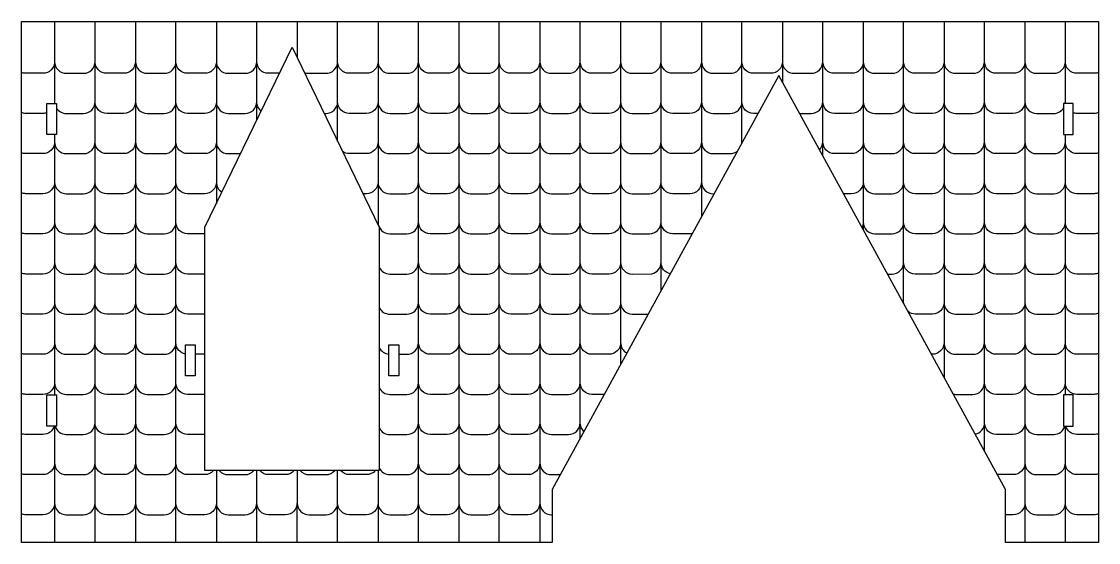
# Model space of a CAD drawing. Extents: x -2506 to 1573, y -1771 to 884.
# Drawn here: x -2489 to -1154, y -456 to 189 of the extents above; entities that cross this region are included whole.
import ezdxf

# ---------------------------------------------------------------- set-up
doc = ezdxf.new("R2010")
doc.units = 0
doc.header["$MEASUREMENT"] = 0
doc.layers.add('LAYER1', color=7, linetype='CONTINUOUS')

msp = doc.modelspace()

# ---------------------------------------------------------------- linework, layer by layer
at = {"layer": 'LAYER1'}
for points in [[(-1831.1, -390.6), (-1831.1, -456.3), (-2489.1, -456.3), (-2489.1, 188.9), (-1153.8, 188.9), (-1153.8, -456.3), (-1269.1, -456.3), (-1269.1, -390.6), (-1550.1, 122)], [(-2045.6, -65.9), (-2045.6, -367.4), (-2261.7, -367.4), (-2261.7, -65.9), (-2153.6, 157)], [(-2457.9, 87.6), (-2445.9, 87.6), (-2445.9, 49.2), (-2457.9, 49.2)], [(-1197.1, 49.2), (-1185.1, 49.2), (-1185.1, 87.6), (-1197.1, 87.6)], [(-2285.7, -211.5), (-2273.7, -211.5), (-2273.7, -249.9), (-2285.7, -249.9)], [(-2033.6, -211.5), (-2021.5, -211.5), (-2021.5, -249.9), (-2033.6, -249.9)], [(-2457.9, -273.6), (-2445.9, -273.6), (-2445.9, -312.1), (-2457.9, -312.1)], [(-1197.1, -312.1), (-1185.1, -312.1), (-1185.1, -273.6), (-1197.1, -273.6)]]:
    msp.add_lwpolyline(points, close=True, dxfattribs=at)
for points in [[(-2448.1, 188.9), (-2448.1, 139.2, -0.414214), (-2462.5, 124.8), (-2483.8, 124.8, -0.094829), (-2489.1, 125.8, -0.094829)], [(-2448.1, 188.9), (-2448.1, 139.2, 0.414214), (-2433.6, 124.8), (-2412.3, 124.8, 0.414214), (-2397.9, 139.2), (-2397.9, 188.9)], [(-2347.8, 188.9), (-2347.8, 139.2, -0.414214), (-2362.2, 124.8), (-2383.5, 124.8, -0.414214), (-2397.9, 139.2), (-2397.9, 188.9)], [(-2347.8, 188.9), (-2347.8, 139.2, 0.414214), (-2333.4, 124.8), (-2312.1, 124.8, 0.414214), (-2297.7, 139.2), (-2297.7, 188.9)], [(-2247.5, 188.9), (-2247.5, 139.2, -0.414214), (-2262, 124.8), (-2283.3, 124.8, -0.414214), (-2297.7, 139.2), (-2297.7, 188.9)], [(-2247.5, 188.9), (-2247.5, 139.2, 0.414214), (-2233.1, 124.8), (-2211.8, 124.8, 0.414214), (-2197.4, 139.2), (-2197.4, 188.9)], [(-2169.2, 124.8), (-2183, 124.8, -0.414214), (-2197.4, 139.2), (-2197.4, 188.9)], [(-2138.6, 126, 0.102165), (-2132.9, 124.8), (-2111.6, 124.8, 0.414214), (-2097.2, 139.2), (-2097.2, 188.9)], [(-2047, 188.9), (-2047, 139.2, -0.414214), (-2061.5, 124.8), (-2082.8, 124.8, -0.414214), (-2097.2, 139.2), (-2097.2, 188.9)], [(-2047, 188.9), (-2047, 139.2, 0.414214), (-2032.6, 124.8), (-2011.3, 124.8, 0.414214), (-1996.9, 139.2), (-1996.9, 188.9)], [(-1946.8, 188.9), (-1946.8, 139.2, -0.414214), (-1961.2, 124.8), (-1982.5, 124.8, -0.414214), (-1996.9, 139.2), (-1996.9, 188.9)], [(-1946.8, 188.9), (-1946.8, 139.2, 0.414214), (-1932.4, 124.8), (-1911.1, 124.8, 0.414214), (-1896.7, 139.2), (-1896.7, 188.9)], [(-1846.5, 188.9), (-1846.5, 139.2, -0.414214), (-1860.9, 124.8), (-1882.3, 124.8, -0.414214), (-1896.7, 139.2), (-1896.7, 188.9)], [(-1846.5, 188.9), (-1846.5, 139.2, 0.414214), (-1832.1, 124.8), (-1810.8, 124.8, 0.414214), (-1796.4, 139.2), (-1796.4, 188.9)], [(-1746.3, 188.9), (-1746.3, 139.2, -0.414214), (-1760.7, 124.8), (-1782, 124.8, -0.414214), (-1796.4, 139.2), (-1796.4, 188.9)], [(-1746.3, 188.9), (-1746.3, 139.2, 0.414214), (-1731.9, 124.8), (-1710.6, 124.8, 0.414214), (-1696.2, 139.2), (-1696.2, 188.9)], [(-1646, 188.9), (-1646, 139.2, -0.414214), (-1660.4, 124.8), (-1681.7, 124.8, -0.414214), (-1696.2, 139.2), (-1696.2, 188.9)], [(-1646, 188.9), (-1646, 139.2, 0.414214), (-1631.6, 124.8), (-1610.3, 124.8, 0.414214), (-1595.9, 139.2), (-1595.9, 188.9)], [(-1545.8, 188.9), (-1545.8, 139.2, -0.414214), (-1560.2, 124.8), (-1581.5, 124.8, -0.414214), (-1595.9, 139.2), (-1595.9, 188.9)], [(-1545.8, 188.9), (-1545.8, 139.2, 0.414214), (-1531.4, 124.8), (-1510.1, 124.8, 0.414214), (-1495.6, 139.2), (-1495.6, 188.9)], [(-1445.5, 188.9), (-1445.5, 139.2, -0.414214), (-1459.9, 124.8), (-1481.2, 124.8, -0.414214), (-1495.6, 139.2), (-1495.6, 188.9)], [(-1445.5, 188.9), (-1445.5, 139.2, 0.414214), (-1431.1, 124.8), (-1409.8, 124.8, 0.414214), (-1395.4, 139.2), (-1395.4, 188.9)], [(-1345.3, 188.9), (-1345.3, 139.2, -0.414214), (-1359.7, 124.8), (-1381, 124.8, -0.414214), (-1395.4, 139.2), (-1395.4, 188.9)], [(-1345.3, 188.9), (-1345.3, 139.2, 0.414214), (-1330.9, 124.8), (-1309.5, 124.8, 0.414214), (-1295.1, 139.2), (-1295.1, 188.9)], [(-1245, 188.9), (-1245, 139.2, -0.414214), (-1259.4, 124.8), (-1280.7, 124.8, -0.414214), (-1295.1, 139.2), (-1295.1, 188.9)], [(-1245, 188.9), (-1245, 139.2, 0.414214), (-1230.6, 124.8), (-1209.3, 124.8, 0.414214), (-1194.9, 139.2), (-1194.9, 188.9)], [(-1153.8, 125.8, -0.094829), (-1159.2, 124.8), (-1180.5, 124.8, -0.414214), (-1194.9, 139.2), (-1194.9, 188.9)], [(-2448.1, 139.2), (-2448.1, 89.5, -0.033199), (-2448.2, 87.6, -0.033199)], [(-2448.1, 139.2), (-2448.1, 89.5, 0.033199), (-2447.9, 87.6, 0.033199)], [(-2445.9, 81.9, 0.258622), (-2433.6, 75.1), (-2412.3, 75.1, 0.414214), (-2397.9, 89.5), (-2397.9, 139.2)], [(-2347.8, 139.2), (-2347.8, 89.5, -0.414214), (-2362.2, 75.1), (-2383.5, 75.1, -0.414214), (-2397.9, 89.5), (-2397.9, 139.2)], [(-2347.8, 139.2), (-2347.8, 89.5, 0.414214), (-2333.4, 75.1), (-2312.1, 75.1, 0.414214), (-2297.7, 89.5), (-2297.7, 139.2)], [(-2247.5, 139.2), (-2247.5, 89.5, -0.414214), (-2262, 75.1), (-2283.3, 75.1, -0.414214), (-2297.7, 89.5), (-2297.7, 139.2)], [(-2247.5, 139.2), (-2247.5, 89.5, 0.414214), (-2233.1, 75.1), (-2211.8, 75.1, 0.414214), (-2197.4, 89.5), (-2197.4, 139.2)], [(-2191.9, 78.1, -0.231147), (-2197.4, 89.5), (-2197.4, 139.2)], [(-2113.9, 75.1), (-2111.6, 75.1, 0.414214), (-2097.2, 89.5), (-2097.2, 139.2)], [(-2047, 139.2), (-2047, 89.5, -0.414214), (-2061.5, 75.1), (-2082.8, 75.1, -0.414214), (-2097.2, 89.5), (-2097.2, 139.2)], [(-2047, 139.2), (-2047, 89.5, 0.414214), (-2032.6, 75.1), (-2011.3, 75.1, 0.414214), (-1996.9, 89.5), (-1996.9, 139.2)], [(-1946.8, 139.2), (-1946.8, 89.5, -0.414214), (-1961.2, 75.1), (-1982.5, 75.1, -0.414214), (-1996.9, 89.5), (-1996.9, 139.2)], [(-1946.8, 139.2), (-1946.8, 89.5, 0.414214), (-1932.4, 75.1), (-1911.1, 75.1, 0.414214), (-1896.7, 89.5), (-1896.7, 139.2)], [(-1846.5, 139.2), (-1846.5, 89.5, -0.414214), (-1860.9, 75.1), (-1882.3, 75.1, -0.414214), (-1896.7, 89.5), (-1896.7, 139.2)], [(-1846.5, 139.2), (-1846.5, 89.5, 0.414214), (-1832.1, 75.1), (-1810.8, 75.1, 0.414214), (-1796.4, 89.5), (-1796.4, 139.2)], [(-1746.3, 139.2), (-1746.3, 89.5, -0.414214), (-1760.7, 75.1), (-1782, 75.1, -0.414214), (-1796.4, 89.5), (-1796.4, 139.2)], [(-1746.3, 139.2), (-1746.3, 89.5, 0.414214), (-1731.9, 75.1), (-1710.6, 75.1, 0.414214), (-1696.2, 89.5), (-1696.2, 139.2)], [(-1646, 139.2), (-1646, 89.5, -0.414214), (-1660.4, 75.1), (-1681.7, 75.1, -0.414214), (-1696.2, 89.5), (-1696.2, 139.2)], [(-1646, 139.2), (-1646, 89.5, 0.414214), (-1631.6, 75.1), (-1610.3, 75.1, 0.414214), (-1595.9, 89.5), (-1595.9, 139.2)], [(-1575.8, 75.1), (-1581.5, 75.1, -0.414214), (-1595.9, 89.5), (-1595.9, 139.2)], [(-1524.4, 75.1), (-1510.1, 75.1, 0.414214), (-1495.6, 89.5), (-1495.6, 139.2)], [(-1445.5, 139.2), (-1445.5, 89.5, -0.414214), (-1459.9, 75.1), (-1481.2, 75.1, -0.414214), (-1495.6, 89.5), (-1495.6, 139.2)], [(-1445.5, 139.2), (-1445.5, 89.5, 0.414214), (-1431.1, 75.1), (-1409.8, 75.1, 0.414214), (-1395.4, 89.5), (-1395.4, 139.2)], [(-1345.3, 139.2), (-1345.3, 89.5, -0.414214), (-1359.7, 75.1), (-1381, 75.1, -0.414214), (-1395.4, 89.5), (-1395.4, 139.2)], [(-1345.3, 139.2), (-1345.3, 89.5, 0.414214), (-1330.9, 75.1), (-1309.5, 75.1, 0.414214), (-1295.1, 89.5), (-1295.1, 139.2)], [(-1245, 139.2), (-1245, 89.5, -0.414214), (-1259.4, 75.1), (-1280.7, 75.1, -0.414214), (-1295.1, 89.5), (-1295.1, 139.2)], [(-1245, 139.2), (-1245, 89.5, 0.414214), (-1230.6, 75.1), (-1209.3, 75.1, 0.258622), (-1197.1, 81.9, 0.258622)], [(-1195, 87.6, 0.033199), (-1194.9, 89.5), (-1194.9, 139.2)], [(-1194.8, 87.6, -0.033199), (-1194.9, 89.5), (-1194.9, 139.2)], [(-2448.1, 49.2), (-2448.1, 39.8, 0.414214), (-2433.6, 25.4), (-2412.3, 25.4, 0.414214), (-2397.9, 39.8), (-2397.9, 89.5)], [(-2347.8, 89.5), (-2347.8, 39.8, -0.414214), (-2362.2, 25.4), (-2383.5, 25.4, -0.414214), (-2397.9, 39.8), (-2397.9, 89.5)], [(-2347.8, 89.5), (-2347.8, 39.8, 0.414214), (-2333.4, 25.4), (-2312.1, 25.4, 0.414214), (-2297.7, 39.8), (-2297.7, 89.5)], [(-2247.5, 89.5), (-2247.5, 39.8, -0.414214), (-2262, 25.4), (-2283.3, 25.4, -0.414214), (-2297.7, 39.8), (-2297.7, 89.5)], [(-2247.5, 89.5), (-2247.5, 39.8, 0.414214), (-2233.1, 25.4), (-2217.5, 25.4)], [(-2047, 89.5), (-2047, 39.8, -0.414214), (-2061.5, 25.4), (-2082.8, 25.4, -0.155658), (-2091.1, 28, -0.155658)], [(-2047, 89.5), (-2047, 39.8, 0.414214), (-2032.6, 25.4), (-2011.3, 25.4, 0.414214), (-1996.9, 39.8), (-1996.9, 89.5)], [(-1946.8, 89.5), (-1946.8, 39.8, -0.414214), (-1961.2, 25.4), (-1982.5, 25.4, -0.414214), (-1996.9, 39.8), (-1996.9, 89.5)], [(-1946.8, 89.5), (-1946.8, 39.8, 0.414214), (-1932.4, 25.4), (-1911.1, 25.4, 0.414214), (-1896.7, 39.8), (-1896.7, 89.5)], [(-1846.5, 89.5), (-1846.5, 39.8, -0.414214), (-1860.9, 25.4), (-1882.3, 25.4, -0.414214), (-1896.7, 39.8), (-1896.7, 89.5)], [(-1846.5, 89.5), (-1846.5, 39.8, 0.414214), (-1832.1, 25.4), (-1810.8, 25.4, 0.414214), (-1796.4, 39.8), (-1796.4, 89.5)], [(-1746.3, 89.5), (-1746.3, 39.8, -0.414214), (-1760.7, 25.4), (-1782, 25.4, -0.414214), (-1796.4, 39.8), (-1796.4, 89.5)], [(-1746.3, 89.5), (-1746.3, 39.8, 0.414214), (-1731.9, 25.4), (-1710.6, 25.4, 0.414214), (-1696.2, 39.8), (-1696.2, 89.5)], [(-1646, 89.5), (-1646, 39.8, -0.414214), (-1660.4, 25.4), (-1681.7, 25.4, -0.414214), (-1696.2, 39.8), (-1696.2, 89.5)], [(-1646, 89.5), (-1646, 39.8, 0.414214), (-1631.6, 25.4), (-1610.3, 25.4, 0.168086), (-1601.4, 28.5, 0.168086)], [(-1596, 38.4, 0.024562), (-1595.9, 39.8), (-1595.9, 89.5)], [(-1595.8, 38.6, -0.020773), (-1595.9, 39.8), (-1595.9, 89.5)], [(-1499.6, 29.9, 0.192515), (-1495.6, 39.8), (-1495.6, 89.5)], [(-1445.5, 89.5), (-1445.5, 39.8, -0.414214), (-1459.9, 25.4), (-1481.2, 25.4, -0.414214), (-1495.6, 39.8), (-1495.6, 89.5)], [(-1445.5, 89.5), (-1445.5, 39.8, 0.414214), (-1431.1, 25.4), (-1409.8, 25.4, 0.414214), (-1395.4, 39.8), (-1395.4, 89.5)], [(-1345.3, 89.5), (-1345.3, 39.8, -0.414214), (-1359.7, 25.4), (-1381, 25.4, -0.414214), (-1395.4, 39.8), (-1395.4, 89.5)], [(-1345.3, 89.5), (-1345.3, 39.8, 0.414214), (-1330.9, 25.4), (-1309.5, 25.4, 0.414214), (-1295.1, 39.8), (-1295.1, 89.5)], [(-1245, 89.5), (-1245, 39.8, -0.414214), (-1259.4, 25.4), (-1280.7, 25.4, -0.414214), (-1295.1, 39.8), (-1295.1, 89.5)], [(-1245, 89.5), (-1245, 39.8, 0.414214), (-1230.6, 25.4), (-1209.3, 25.4, 0.414214), (-1194.9, 39.8), (-1194.9, 49.2)], [(-2457.9, 75.8, -0.081244), (-2462.5, 75.1), (-2483.8, 75.1, -0.094829), (-2489.1, 76.1)], [(-1153.8, 76.1, -0.094829), (-1159.2, 75.1), (-1180.5, 75.1, -0.081244), (-1185.1, 75.8, -0.081244)], [(-2448.1, 49.2), (-2448.1, 39.8, -0.414214), (-2462.5, 25.4), (-2483.8, 25.4, -0.094829), (-2489.1, 26.4)], [(-1153.8, 26.4, -0.094829), (-1159.2, 25.4), (-1180.5, 25.4, -0.414214), (-1194.9, 39.8), (-1194.9, 49.2)], [(-2448.1, 39.8), (-2448.1, -9.9, -0.414214), (-2462.5, -24.3), (-2483.8, -24.3, -0.094829), (-2489.1, -23.3, -0.094829)], [(-2448.1, 39.8), (-2448.1, -9.9, 0.414214), (-2433.6, -24.3), (-2412.3, -24.3, 0.414214), (-2397.9, -9.9), (-2397.9, 39.8)], [(-2347.8, 39.8), (-2347.8, -9.9, -0.414214), (-2362.2, -24.3), (-2383.5, -24.3, -0.414214), (-2397.9, -9.9), (-2397.9, 39.8)], [(-2347.8, 39.8), (-2347.8, -9.9, 0.414214), (-2333.4, -24.3), (-2312.1, -24.3, 0.414214), (-2297.7, -9.9), (-2297.7, 39.8)], [(-2247.5, 39.8), (-2247.5, -9.9, -0.414214), (-2262, -24.3), (-2283.3, -24.3, -0.414214), (-2297.7, -9.9), (-2297.7, 39.8)], [(-2247.5, 39.8), (-2247.5, -9.9, 0.263305), (-2240.6, -22.3, 0.263305)], [(-2047, 39.8), (-2047, -9.9, -0.414214), (-2061.5, -24.3), (-2065.7, -24.3)], [(-2047, 39.8), (-2047, -9.9, 0.414214), (-2032.6, -24.3), (-2011.3, -24.3, 0.414214), (-1996.9, -9.9), (-1996.9, 39.8)], [(-1946.8, 39.8), (-1946.8, -9.9, -0.414214), (-1961.2, -24.3), (-1982.5, -24.3, -0.414214), (-1996.9, -9.9), (-1996.9, 39.8)], [(-1946.8, 39.8), (-1946.8, -9.9, 0.414214), (-1932.4, -24.3), (-1911.1, -24.3, 0.414214), (-1896.7, -9.9), (-1896.7, 39.8)], [(-1846.5, 39.8), (-1846.5, -9.9, -0.414214), (-1860.9, -24.3), (-1882.3, -24.3, -0.414214), (-1896.7, -9.9), (-1896.7, 39.8)], [(-1846.5, 39.8), (-1846.5, -9.9, 0.414214), (-1832.1, -24.3), (-1810.8, -24.3, 0.414214), (-1796.4, -9.9), (-1796.4, 39.8)], [(-1746.3, 39.8), (-1746.3, -9.9, -0.414214), (-1760.7, -24.3), (-1782, -24.3, -0.414214), (-1796.4, -9.9), (-1796.4, 39.8)], [(-1746.3, 39.8), (-1746.3, -9.9, 0.414214), (-1731.9, -24.3), (-1710.6, -24.3, 0.414214), (-1696.2, -9.9), (-1696.2, 39.8)], [(-1646, 39.8), (-1646, -9.9, -0.414214), (-1660.4, -24.3), (-1681.7, -24.3, -0.414214), (-1696.2, -9.9), (-1696.2, 39.8)], [(-1646, 39.8), (-1646, -9.9, 0.414214), (-1631.6, -24.3), (-1630.3, -24.3)], [(-1445.5, 39.8), (-1445.5, -9.9, -0.414214), (-1459.9, -24.3), (-1469.9, -24.3)], [(-1445.5, 39.8), (-1445.5, -9.9, 0.414214), (-1431.1, -24.3), (-1409.8, -24.3, 0.414214), (-1395.4, -9.9), (-1395.4, 39.8)], [(-1345.3, 39.8), (-1345.3, -9.9, -0.414214), (-1359.7, -24.3), (-1381, -24.3, -0.414214), (-1395.4, -9.9), (-1395.4, 39.8)], [(-1345.3, 39.8), (-1345.3, -9.9, 0.414214), (-1330.9, -24.3), (-1309.5, -24.3, 0.414214), (-1295.1, -9.9), (-1295.1, 39.8)], [(-1245, 39.8), (-1245, -9.9, -0.414214), (-1259.4, -24.3), (-1280.7, -24.3, -0.414214), (-1295.1, -9.9), (-1295.1, 39.8)], [(-1245, 39.8), (-1245, -9.9, 0.414214), (-1230.6, -24.3), (-1209.3, -24.3, 0.414214), (-1194.9, -9.9), (-1194.9, 39.8)], [(-1153.8, -23.3, -0.094829), (-1159.2, -24.3), (-1180.5, -24.3, -0.414214), (-1194.9, -9.9), (-1194.9, 39.8)], [(-2448.1, -9.9), (-2448.1, -59.6, -0.414214), (-2462.5, -74), (-2483.8, -74, -0.094829), (-2489.1, -73, -0.094829)], [(-2448.1, -9.9), (-2448.1, -59.6, 0.414214), (-2433.6, -74), (-2412.3, -74, 0.414214), (-2397.9, -59.6), (-2397.9, -9.9)], [(-2347.8, -9.9), (-2347.8, -59.6, -0.414214), (-2362.2, -74), (-2383.5, -74, -0.414214), (-2397.9, -59.6), (-2397.9, -9.9)], [(-2347.8, -9.9), (-2347.8, -59.6, 0.414214), (-2333.4, -74), (-2312.1, -74, 0.414214), (-2297.7, -59.6), (-2297.7, -9.9)], [(-2261.7, -74, -0.004449), (-2262, -74), (-2283.3, -74, -0.414214), (-2297.7, -59.6), (-2297.7, -9.9)], [(-2047, -9.9), (-2047, -59.6, -0.046774), (-2047.3, -62.3, -0.046774)], [(-2047, -9.9), (-2047, -59.6, 0.414214), (-2032.6, -74), (-2011.3, -74, 0.414214), (-1996.9, -59.6), (-1996.9, -9.9)], [(-1946.8, -9.9), (-1946.8, -59.6, -0.414214), (-1961.2, -74), (-1982.5, -74, -0.414214), (-1996.9, -59.6), (-1996.9, -9.9)], [(-1946.8, -9.9), (-1946.8, -59.6, 0.414214), (-1932.4, -74), (-1911.1, -74, 0.414214), (-1896.7, -59.6), (-1896.7, -9.9)], [(-1846.5, -9.9), (-1846.5, -59.6, -0.414214), (-1860.9, -74), (-1882.3, -74, -0.414214), (-1896.7, -59.6), (-1896.7, -9.9)], [(-1846.5, -9.9), (-1846.5, -59.6, 0.414214), (-1832.1, -74), (-1810.8, -74, 0.414214), (-1796.4, -59.6), (-1796.4, -9.9)], [(-1746.3, -9.9), (-1746.3, -59.6, -0.414214), (-1760.7, -74), (-1782, -74, -0.414214), (-1796.4, -59.6), (-1796.4, -9.9)], [(-1746.3, -9.9), (-1746.3, -59.6, 0.414214), (-1731.9, -74), (-1710.6, -74, 0.004442), (-1710.3, -74, 0.004442)], [(-1710.6, -74, 0.414214), (-1696.2, -59.6), (-1696.2, -9.9)], [(-1657.4, -73.7, -0.052731), (-1660.4, -74), (-1681.7, -74, -0.414214), (-1696.2, -59.6), (-1696.2, -9.9)], [(-1445.5, -9.9), (-1445.5, -59.6, -0.11622), (-1447, -66.1, -0.11622)], [(-1445.5, -9.9), (-1445.5, -59.6, 0.414214), (-1431.1, -74), (-1409.8, -74)], [(-1409.8, -74, 0.414214), (-1395.4, -59.6), (-1395.4, -9.9)], [(-1345.3, -9.9), (-1345.3, -59.6, -0.414214), (-1359.7, -74), (-1381, -74, -0.414214), (-1395.4, -59.6), (-1395.4, -9.9)], [(-1345.3, -9.9), (-1345.3, -59.6, 0.414214), (-1330.9, -74), (-1309.5, -74, 0.414214), (-1295.1, -59.6), (-1295.1, -9.9)], [(-1245, -9.9), (-1245, -59.6, -0.414214), (-1259.4, -74), (-1280.7, -74, -0.414214), (-1295.1, -59.6), (-1295.1, -9.9)], [(-1245, -9.9), (-1245, -59.6, 0.414214), (-1230.6, -74), (-1209.3, -74, 0.414214), (-1194.9, -59.6), (-1194.9, -9.9)], [(-1153.8, -73, -0.094829), (-1159.2, -74), (-1180.5, -74, -0.414214), (-1194.9, -59.6), (-1194.9, -9.9)], [(-2448.1, -59.6), (-2448.1, -109.3, -0.414214), (-2462.5, -123.8), (-2483.8, -123.8, -0.094829), (-2489.1, -122.7, -0.094829)], [(-2448.1, -59.6), (-2448.1, -109.3, 0.414214), (-2433.6, -123.8), (-2412.3, -123.8, 0.414214), (-2397.9, -109.3), (-2397.9, -59.6)], [(-2347.8, -59.6), (-2347.8, -109.3, -0.414214), (-2362.2, -123.8), (-2383.5, -123.8, -0.414214), (-2397.9, -109.3), (-2397.9, -59.6)], [(-2347.8, -59.6), (-2347.8, -109.3, 0.414214), (-2333.4, -123.8), (-2312.1, -123.8, 0.414214), (-2297.7, -109.3), (-2297.7, -59.6)], [(-2261.7, -123.8, -0.004449), (-2262, -123.8), (-2283.3, -123.8, -0.414214), (-2297.7, -109.3), (-2297.7, -59.6)], [(-2045.6, -115.7, 0.285946), (-2032.6, -123.8), (-2011.3, -123.8, 0.414214), (-1996.9, -109.3), (-1996.9, -59.6)], [(-1946.8, -59.6), (-1946.8, -109.3, -0.414214), (-1961.2, -123.8), (-1982.5, -123.8, -0.414214), (-1996.9, -109.3), (-1996.9, -59.6)], [(-1946.8, -59.6), (-1946.8, -109.3, 0.414214), (-1932.4, -123.8), (-1911.1, -123.8, 0.414214), (-1896.7, -109.3), (-1896.7, -59.6)], [(-1846.5, -59.6), (-1846.5, -109.3, -0.414214), (-1860.9, -123.8), (-1882.3, -123.8, -0.414214), (-1896.7, -109.3), (-1896.7, -59.6)], [(-1846.5, -59.6), (-1846.5, -109.3, 0.414214), (-1832.1, -123.8), (-1810.8, -123.8, 0.414214), (-1796.4, -109.3), (-1796.4, -59.6)], [(-1746.3, -59.6), (-1746.3, -109.3, -0.414214), (-1760.7, -123.8), (-1782, -123.8, -0.414214), (-1796.4, -109.3), (-1796.4, -59.6)], [(-1746.3, -59.6), (-1746.3, -109.3, 0.414214), (-1731.9, -123.8), (-1707.6, -123.5)], [(-1345.3, -59.6), (-1345.3, -109.3, -0.414214), (-1359.7, -123.8), (-1381, -123.8, -0.414214), (-1395.4, -109.3, -0.037115)], [(-1395.4, -160.2, 0.019695), (-1395.4, -159.1), (-1395.4, -59.6)], [(-1345.3, -59.6), (-1345.3, -109.3, 0.414214), (-1330.9, -123.8), (-1309.5, -123.8, 0.414214), (-1295.1, -109.3), (-1295.1, -59.6)], [(-1245, -59.6), (-1245, -109.3, -0.414214), (-1259.4, -123.8), (-1280.7, -123.8, -0.414214), (-1295.1, -109.3), (-1295.1, -59.6)], [(-1245, -59.6), (-1245, -109.3, 0.414214), (-1230.6, -123.8), (-1209.3, -123.8, 0.414214), (-1194.9, -109.3), (-1194.9, -59.6)], [(-1153.8, -122.7, -0.094829), (-1159.2, -123.8), (-1180.5, -123.8, -0.414214), (-1194.9, -109.3), (-1194.9, -59.6)], [(-2448.1, -109.3), (-2448.1, -159.1, -0.414214), (-2462.5, -173.5), (-2483.8, -173.5, -0.094829), (-2489.1, -172.4, -0.094829)], [(-2448.1, -109.3), (-2448.1, -159.1, 0.414214), (-2433.6, -173.5), (-2412.3, -173.5, 0.414214), (-2397.9, -159.1), (-2397.9, -109.3)], [(-2347.8, -109.3), (-2347.8, -159.1, -0.414214), (-2362.2, -173.5), (-2383.5, -173.5, -0.414214), (-2397.9, -159.1), (-2397.9, -109.3)], [(-2347.8, -109.3), (-2347.8, -159.1, 0.414214), (-2333.4, -173.5), (-2312.1, -173.5, 0.414214), (-2297.7, -159.1), (-2297.7, -109.3)], [(-2261.7, -173.5, -0.004449), (-2262, -173.5), (-2283.3, -173.5, -0.414214), (-2297.7, -159.1), (-2297.7, -109.3)], [(-2045.6, -165.4, 0.285946), (-2032.6, -173.5), (-2011.3, -173.5, 0.414214), (-1996.9, -159.1), (-1996.9, -109.3)], [(-1946.8, -109.3), (-1946.8, -159.1, -0.414214), (-1961.2, -173.5), (-1982.5, -173.5, -0.414214), (-1996.9, -159.1), (-1996.9, -109.3)], [(-1946.8, -109.3), (-1946.8, -159.1, 0.414214), (-1932.4, -173.5), (-1911.1, -173.5, 0.414214), (-1896.7, -159.1), (-1896.7, -109.3)], [(-1846.5, -109.3), (-1846.5, -159.1, -0.414214), (-1860.9, -173.5), (-1882.3, -173.5, -0.414214), (-1896.7, -159.1), (-1896.7, -109.3)], [(-1846.5, -109.3), (-1846.5, -159.1, 0.414214), (-1832.1, -173.5), (-1810.8, -173.5, 0.414214), (-1796.4, -159.1), (-1796.4, -109.3)], [(-1746.3, -109.3), (-1746.3, -159.1, -0.414214), (-1760.7, -173.5), (-1782, -173.5, -0.414214), (-1796.4, -159.1), (-1796.4, -109.3)], [(-1746.3, -109.3), (-1746.3, -159.1, 0.414214), (-1731.9, -173.5), (-1712.1, -173.5)], [(-1707.6, -123.5, 0.355278), (-1696.2, -109.3, 0.253426)], [(-1684.7, -123.5, -0.355278), (-1696.2, -109.3, -0.253426)], [(-1415.4, -123.8), (-1409.8, -123.8, 0.414214), (-1395.4, -109.3, 0.147803)], [(-1345.3, -109.3), (-1345.3, -159.1, -0.414214), (-1359.7, -173.5), (-1381, -173.5, -0.166543), (-1389.8, -170.4, -0.166543)], [(-1345.3, -109.3), (-1345.3, -159.1, 0.414214), (-1330.9, -173.5), (-1309.5, -173.5, 0.414214), (-1295.1, -159.1), (-1295.1, -109.3)], [(-1245, -109.3), (-1245, -159.1, -0.414214), (-1259.4, -173.5), (-1280.7, -173.5, -0.414214), (-1295.1, -159.1), (-1295.1, -109.3)], [(-1245, -109.3), (-1245, -159.1, 0.414214), (-1230.6, -173.5), (-1209.3, -173.5, 0.414214), (-1194.9, -159.1), (-1194.9, -109.3)], [(-1153.8, -172.4, -0.094829), (-1159.2, -173.5), (-1180.5, -173.5, -0.414214), (-1194.9, -159.1), (-1194.9, -109.3)], [(-1395.3, -160.4, -0.023061), (-1395.4, -159.1), (-1395.4, -131.1)], [(-2448.1, -159.1), (-2448.1, -208.8, -0.414214), (-2462.5, -223.2), (-2483.8, -223.2, -0.094829), (-2489.1, -222.2, -0.094829)], [(-2448.1, -159.1), (-2448.1, -208.8, 0.414214), (-2433.6, -223.2), (-2412.3, -223.2, 0.414214), (-2397.9, -208.8), (-2397.9, -159.1)], [(-2347.8, -159.1), (-2347.8, -208.8, -0.414214), (-2362.2, -223.2), (-2383.5, -223.2, -0.414214), (-2397.9, -208.8), (-2397.9, -159.1)], [(-2347.8, -159.1), (-2347.8, -208.8, 0.414214), (-2333.4, -223.2), (-2312.1, -223.2, 0.414214), (-2297.7, -208.8), (-2297.7, -159.1)], [(-2285.7, -223, -0.365004), (-2297.7, -208.8), (-2297.7, -159.1)], [(-2021.5, -223.2), (-2011.3, -223.2, 0.414214), (-1996.9, -208.8), (-1996.9, -159.1)], [(-1946.8, -159.1), (-1946.8, -208.8, -0.414214), (-1961.2, -223.2), (-1982.5, -223.2, -0.414214), (-1996.9, -208.8), (-1996.9, -159.1)], [(-1946.8, -159.1), (-1946.8, -208.8, 0.414214), (-1932.4, -223.2), (-1911.1, -223.2, 0.414214), (-1896.7, -208.8), (-1896.7, -159.1)], [(-1846.5, -159.1), (-1846.5, -208.8, -0.414214), (-1860.9, -223.2), (-1882.3, -223.2, -0.414214), (-1896.7, -208.8), (-1896.7, -159.1)], [(-1846.5, -159.1), (-1846.5, -208.8, 0.414214), (-1832.1, -223.2), (-1810.8, -223.2, 0.414214), (-1796.4, -208.8), (-1796.4, -159.1)], [(-1746.3, -159.1), (-1746.3, -208.8, -0.414214), (-1760.7, -223.2), (-1782, -223.2, -0.414214), (-1796.4, -208.8), (-1796.4, -159.1)], [(-1746.3, -159.1), (-1746.3, -208.8, 0.280761), (-1738.5, -221.6, 0.280761)], [(-1345.3, -159.1), (-1345.3, -208.8, -0.414214), (-1359.7, -223.2), (-1360.9, -223.2)], [(-1345.3, -159.1), (-1345.3, -208.8, 0.414214), (-1330.9, -223.2), (-1309.5, -223.2, 0.414214), (-1295.1, -208.8), (-1295.1, -159.1)], [(-1245, -159.1), (-1245, -208.8, -0.414214), (-1259.4, -223.2), (-1280.7, -223.2, -0.414214), (-1295.1, -208.8), (-1295.1, -159.1)], [(-1245, -159.1), (-1245, -208.8, 0.414214), (-1230.6, -223.2), (-1209.3, -223.2, 0.414214), (-1194.9, -208.8), (-1194.9, -159.1)], [(-1153.8, -222.2, -0.094829), (-1159.2, -223.2), (-1180.5, -223.2, -0.414214), (-1194.9, -208.8), (-1194.9, -159.1)], [(-2448.1, -208.8), (-2448.1, -258.5, -0.414214), (-2462.5, -272.9), (-2483.8, -272.9, -0.094829), (-2489.1, -271.9, -0.094829)], [(-2448.1, -208.8), (-2448.1, -258.5, 0.414214), (-2433.6, -272.9), (-2412.3, -272.9, 0.414214), (-2397.9, -258.5), (-2397.9, -208.8)], [(-2347.8, -208.8), (-2347.8, -258.5, -0.414214), (-2362.2, -272.9), (-2383.5, -272.9, -0.414214), (-2397.9, -258.5), (-2397.9, -208.8)], [(-2347.8, -208.8), (-2347.8, -258.5, 0.414214), (-2333.4, -272.9), (-2312.1, -272.9, 0.414214), (-2297.7, -258.5), (-2297.7, -208.8)], [(-2261.7, -272.9, -0.004449), (-2262, -272.9), (-2283.3, -272.9, -0.414214), (-2297.7, -258.5), (-2297.7, -208.8)], [(-2045.6, -264.8, 0.285946), (-2032.6, -272.9), (-2011.3, -272.9, 0.414214), (-1996.9, -258.5), (-1996.9, -208.8)], [(-1946.8, -208.8), (-1946.8, -258.5, -0.414214), (-1961.2, -272.9), (-1982.5, -272.9, -0.414214), (-1996.9, -258.5), (-1996.9, -208.8)], [(-1946.8, -208.8), (-1946.8, -258.5, 0.414214), (-1932.4, -272.9), (-1911.1, -272.9, 0.414214), (-1896.7, -258.5), (-1896.7, -208.8)], [(-1846.5, -208.8), (-1846.5, -258.5, -0.414214), (-1860.9, -272.9), (-1882.3, -272.9, -0.414214), (-1896.7, -258.5), (-1896.7, -208.8)], [(-1846.5, -208.8), (-1846.5, -258.5, 0.414214), (-1832.1, -272.9), (-1810.8, -272.9, 0.414214), (-1796.4, -258.5), (-1796.4, -208.8)], [(-1766.6, -272.9), (-1782, -272.9, -0.414214), (-1796.4, -258.5), (-1796.4, -208.8)], [(-1333.8, -272.6, 0.051947), (-1330.9, -272.9), (-1309.5, -272.9, 0.414214), (-1295.1, -258.5), (-1295.1, -208.8)], [(-1245, -208.8), (-1245, -258.5, -0.414214), (-1259.4, -272.9), (-1280.7, -272.9, -0.414214), (-1295.1, -258.5), (-1295.1, -208.8)], [(-1245, -208.8), (-1245, -258.5, 0.414214), (-1230.6, -272.9), (-1209.3, -272.9, 0.414214), (-1194.9, -258.5), (-1194.9, -208.8)], [(-1153.8, -271.9, -0.094829), (-1159.2, -272.9), (-1180.5, -272.9, -0.414214), (-1194.9, -258.5), (-1194.9, -208.8)], [(-2261.7, -223.2, -0.004449), (-2262, -223.2), (-2273.7, -223.2)], [(-2045.6, -215.1, 0.26866), (-2033.6, -223.1)], [(-2447.5, -312.1, 0.336889), (-2433.6, -322.6), (-2412.3, -322.6, 0.414214), (-2397.9, -308.2), (-2397.9, -258.5)], [(-2347.8, -258.5), (-2347.8, -308.2, -0.414214), (-2362.2, -322.6), (-2383.5, -322.6, -0.414214), (-2397.9, -308.2), (-2397.9, -258.5)], [(-2347.8, -258.5), (-2347.8, -308.2, 0.414214), (-2333.4, -322.6), (-2312.1, -322.6, 0.414214), (-2297.7, -308.2), (-2297.7, -258.5)], [(-2261.7, -322.6, -0.004449), (-2262, -322.6), (-2283.3, -322.6, -0.414214), (-2297.7, -308.2), (-2297.7, -258.5)], [(-2045.6, -314.5, 0.285946), (-2032.6, -322.6), (-2011.3, -322.6, 0.414214), (-1996.9, -308.2), (-1996.9, -258.5)], [(-1946.8, -258.5), (-1946.8, -308.2, -0.414214), (-1961.2, -322.6), (-1982.5, -322.6, -0.414214), (-1996.9, -308.2), (-1996.9, -258.5)], [(-1946.8, -258.5), (-1946.8, -308.2, 0.414214), (-1932.4, -322.6), (-1911.1, -322.6, 0.414214), (-1896.7, -308.2), (-1896.7, -258.5)], [(-1846.5, -258.5), (-1846.5, -308.2, -0.414214), (-1860.9, -322.6), (-1882.3, -322.6, -0.414214), (-1896.7, -308.2), (-1896.7, -258.5)], [(-1846.5, -258.5), (-1846.5, -308.2, 0.414214), (-1832.1, -322.6), (-1810.8, -322.6, 0.414214), (-1796.4, -308.2), (-1796.4, -258.5)], [(-1791.8, -318.8, -0.209526), (-1796.4, -308.2), (-1796.4, -258.5)], [(-1306.6, -322.3, 0.35458), (-1295.1, -308.2), (-1295.1, -258.5)], [(-1245, -258.5), (-1245, -308.2, -0.414214), (-1259.4, -322.6), (-1280.7, -322.6, -0.414214), (-1295.1, -308.2), (-1295.1, -258.5)], [(-1245, -258.5), (-1245, -308.2, 0.414214), (-1230.6, -322.6), (-1209.3, -322.6, 0.336889), (-1195.4, -312.1, 0.336889)], [(-2448.1, -312.1), (-2448.1, -357.9, -0.414214), (-2462.5, -372.3), (-2483.8, -372.3, -0.094829), (-2489.1, -371.3)], [(-2448.6, -312.1, -0.336889), (-2462.5, -322.6), (-2483.8, -322.6, -0.094829), (-2489.1, -321.6)], [(-2448.1, -312.1), (-2448.1, -357.9, 0.414214), (-2433.6, -372.3), (-2412.3, -372.3, 0.414214), (-2397.9, -357.9), (-2397.9, -308.2)], [(-2347.8, -308.2), (-2347.8, -357.9, -0.414214), (-2362.2, -372.3), (-2383.5, -372.3, -0.414214), (-2397.9, -357.9), (-2397.9, -308.2)], [(-2347.8, -308.2), (-2347.8, -357.9, 0.414214), (-2333.4, -372.3), (-2312.1, -372.3, 0.414214), (-2297.7, -357.9), (-2297.7, -308.2)], [(-2251.1, -367.4, -0.215397), (-2262, -372.3), (-2283.3, -372.3, -0.414214), (-2297.7, -357.9), (-2297.7, -308.2)], [(-2045.6, -364.3, 0.285946), (-2032.6, -372.3), (-2011.3, -372.3, 0.414214), (-1996.9, -357.9), (-1996.9, -308.2)], [(-1946.8, -308.2), (-1946.8, -357.9, -0.414214), (-1961.2, -372.3), (-1982.5, -372.3, -0.414214), (-1996.9, -357.9), (-1996.9, -308.2)], [(-1946.8, -308.2), (-1946.8, -357.9, 0.414214), (-1932.4, -372.3), (-1911.1, -372.3, 0.414214), (-1896.7, -357.9), (-1896.7, -308.2)], [(-1846.5, -308.2), (-1846.5, -357.9, -0.414214), (-1860.9, -372.3), (-1882.3, -372.3, -0.414214), (-1896.7, -357.9), (-1896.7, -308.2)], [(-1846.5, -308.2), (-1846.5, -357.9, 0.414214), (-1832.1, -372.3), (-1821.1, -372.3)], [(-1245, -308.2), (-1245, -357.9, -0.414214), (-1259.4, -372.3), (-1279.1, -372.3)], [(-1245, -308.2), (-1245, -357.9, 0.414214), (-1230.6, -372.3), (-1209.3, -372.3, 0.414214), (-1194.9, -357.9), (-1194.9, -312.1)], [(-1153.8, -371.3, -0.094829), (-1159.2, -372.3), (-1180.5, -372.3, -0.414214), (-1194.9, -357.9), (-1194.9, -312.1)], [(-1153.8, -321.6, -0.094829), (-1159.2, -322.6), (-1180.5, -322.6, -0.336889), (-1194.4, -312.1, -0.336889)], [(-2448.1, -357.9), (-2448.1, -407.6, -0.414214), (-2462.5, -422), (-2483.8, -422, -0.094829), (-2489.1, -421, -0.094829)], [(-2448.1, -357.9), (-2448.1, -407.6, 0.414214), (-2433.6, -422), (-2412.3, -422, 0.414214), (-2397.9, -407.6), (-2397.9, -357.9)], [(-2347.8, -357.9), (-2347.8, -407.6, -0.414214), (-2362.2, -422), (-2383.5, -422, -0.414214), (-2397.9, -407.6), (-2397.9, -357.9)], [(-2347.8, -357.9), (-2347.8, -407.6, 0.414214), (-2333.4, -422), (-2312.1, -422, 0.414214), (-2297.7, -407.6), (-2297.7, -357.9)], [(-2247.5, -367.4), (-2247.5, -407.6, -0.414214), (-2262, -422), (-2283.3, -422, -0.414214), (-2297.7, -407.6), (-2297.7, -357.9)], [(-2047, -367.4), (-2047, -407.6, 0.414214), (-2032.6, -422), (-2011.3, -422, 0.414214), (-1996.9, -407.6), (-1996.9, -357.9)], [(-1946.8, -357.9), (-1946.8, -407.6, -0.414214), (-1961.2, -422), (-1982.5, -422, -0.414214), (-1996.9, -407.6), (-1996.9, -357.9)], [(-1946.8, -357.9), (-1946.8, -407.6, 0.414214), (-1932.4, -422), (-1911.1, -422, 0.414214), (-1896.7, -407.6), (-1896.7, -357.9)], [(-1846.5, -357.9), (-1846.5, -407.6, -0.414214), (-1860.9, -422), (-1882.3, -422, -0.414214), (-1896.7, -407.6), (-1896.7, -357.9)], [(-1846.5, -357.9), (-1846.5, -407.6, 0.414214), (-1832.1, -422), (-1831.1, -422)], [(-1245, -357.9), (-1245, -407.6, -0.414214), (-1259.4, -422), (-1269.1, -422)], [(-1245, -357.9), (-1245, -407.6, 0.414214), (-1230.6, -422), (-1209.3, -422, 0.414214), (-1194.9, -407.6), (-1194.9, -357.9)], [(-1153.8, -421, -0.094829), (-1159.2, -422), (-1180.5, -422, -0.414214), (-1194.9, -407.6), (-1194.9, -357.9)], [(-2247.5, -367.4), (-2247.5, -407.6, 0.414214), (-2233.1, -422), (-2211.8, -422, 0.414214), (-2197.4, -407.6), (-2197.4, -367.4)], [(-2244, -367.4, 0.215397), (-2233.1, -372.3), (-2211.8, -372.3, 0.215397), (-2201, -367.4)], [(-2147.3, -367.4), (-2147.3, -407.6, -0.414214), (-2161.7, -422), (-2183, -422, -0.414214), (-2197.4, -407.6), (-2197.4, -367.4)], [(-2150.9, -367.4, -0.215397), (-2161.7, -372.3), (-2183, -372.3, -0.215397), (-2193.8, -367.4, -0.215397)], [(-2147.3, -367.4), (-2147.3, -407.6, 0.414214), (-2132.9, -422), (-2111.6, -422, 0.414214), (-2097.2, -407.6), (-2097.2, -367.4)], [(-2143.7, -367.4, 0.215397), (-2132.9, -372.3), (-2111.6, -372.3, 0.215397), (-2100.8, -367.4)], [(-2047, -367.4), (-2047, -407.6, -0.414214), (-2061.5, -422), (-2082.8, -422, -0.414214), (-2097.2, -407.6), (-2097.2, -367.4)], [(-2050.6, -367.4, -0.215397), (-2061.5, -372.3), (-2082.8, -372.3, -0.215397), (-2093.6, -367.4)]]:
    msp.add_lwpolyline(points, format="xyb", dxfattribs=at)
for points in [[(-2147.3, 188.9), (-2147.3, 143.9)], [(-2147.3, 188.9), (-2147.3, 143.9)], [(-1545.8, 139.2), (-1545.8, 114)], [(-1545.8, 139.2), (-1545.8, 114)], [(-2448.1, 89.5), (-2448.1, 87.6)], [(-2448.1, 89.5), (-2448.1, 87.6)], [(-2197.4, 66.7), (-2197.4, 89.5)], [(-2197.4, 66.7), (-2197.4, 89.5)], [(-2197.4, 66.7), (-2197.4, 89.5)], [(-2097.2, 40.5), (-2097.2, 89.5)], [(-2097.2, 40.5), (-2097.2, 89.5)], [(-1194.9, 87.6), (-1194.9, 89.5)], [(-1194.9, 87.6), (-1194.9, 89.5)], [(-1595.9, 38.5), (-1595.9, 39.8)], [(-1595.9, 38.5), (-1595.9, 39.8)], [(-1495.6, 22.6), (-1495.6, 39.8)], [(-1495.6, 22.6), (-1495.6, 39.8)], [(-2247.5, -9.9), (-2247.5, -36.7)], [(-1646, -9.9), (-1646, -52.9)], [(-1646, -9.9), (-1646, -52.9)], [(-2047, -59.6), (-2047, -62.8)], [(-2047, -59.6), (-2047, -62.8)], [(-1696.2, -71), (-1696.2, -59.6)], [(-1696.2, -71), (-1696.2, -59.6)], [(-1696.2, -144.4), (-1696.2, -59.6)], [(-1445.5, -59.6), (-1445.5, -68.8)], [(-1445.5, -59.6), (-1445.5, -68.8)], [(-1696.2, -144.4), (-1696.2, -116.6)], [(-1395.4, -160.3), (-1395.4, -159.1)], [(-1395.4, -160.3), (-1395.4, -159.1)], [(-1746.3, -208.8), (-1746.3, -235.8)], [(-1746.3, -208.8), (-1746.3, -235.8)], [(-1345.3, -208.8), (-1345.3, -251.7)], [(-1345.3, -208.8), (-1345.3, -251.7)], [(-2448.1, -258.5), (-2448.1, -273.6)], [(-2448.1, -258.5), (-2448.1, -273.6)], [(-1194.9, -273.6), (-1194.9, -258.5)], [(-1194.9, -273.6), (-1194.9, -258.5)], [(-1796.4, -327.3), (-1796.4, -308.2)], [(-1796.4, -327.3), (-1796.4, -308.2)], [(-1295.1, -343.2), (-1295.1, -308.2)], [(-1295.1, -343.2), (-1295.1, -308.2)], [(-2448.1, -407.6), (-2448.1, -456.3)], [(-2448.1, -407.6), (-2448.1, -456.3)], [(-2397.9, -456.3), (-2397.9, -407.6)], [(-2397.9, -456.3), (-2397.9, -407.6)], [(-2347.8, -407.6), (-2347.8, -456.3)], [(-2347.8, -407.6), (-2347.8, -456.3)], [(-2297.7, -456.3), (-2297.7, -407.6)], [(-2297.7, -456.3), (-2297.7, -407.6)], [(-2247.5, -407.6), (-2247.5, -456.3)], [(-2247.5, -407.6), (-2247.5, -456.3)], [(-2197.4, -456.3), (-2197.4, -407.6)], [(-2197.4, -456.3), (-2197.4, -407.6)], [(-2147.3, -456.3), (-2147.3, -407.6)], [(-2097.2, -456.3), (-2097.2, -407.6)], [(-2097.2, -456.3), (-2097.2, -407.6)], [(-2097.2, -456.3), (-2097.2, -407.6)], [(-2097.2, -456.3), (-2097.2, -407.6)], [(-2047, -407.6), (-2047, -456.3)], [(-2047, -407.6), (-2047, -456.3)], [(-1996.9, -456.3), (-1996.9, -407.6)], [(-1996.9, -456.3), (-1996.9, -407.6)], [(-1946.8, -407.6), (-1946.8, -456.3)], [(-1946.8, -407.6), (-1946.8, -456.3)], [(-1896.7, -456.3), (-1896.7, -407.6)], [(-1896.7, -456.3), (-1896.7, -407.6)], [(-1846.5, -407.6), (-1846.5, -456.3)], [(-1846.5, -407.6), (-1846.5, -456.3)], [(-1245, -407.6), (-1245, -456.3)], [(-1245, -407.6), (-1245, -456.3)], [(-1194.9, -456.3), (-1194.9, -407.6)], [(-1194.9, -456.3), (-1194.9, -407.6)]]:
    msp.add_lwpolyline(points, dxfattribs=at)

doc.saveas('drawing.dxf')
